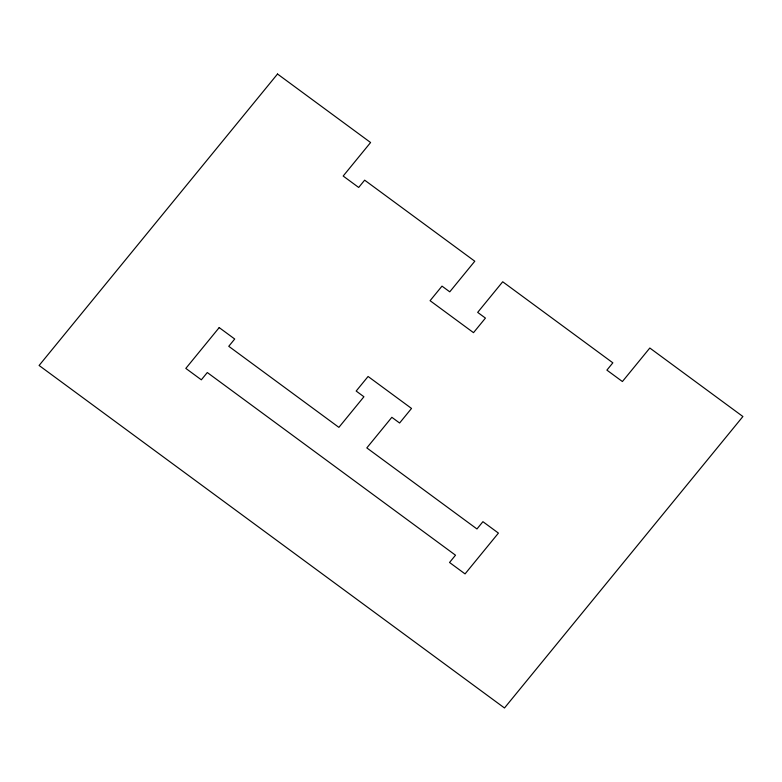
<?xml version="1.0" encoding="UTF-8"?>
<svg xmlns="http://www.w3.org/2000/svg" width="782" height="782" viewBox="0 0 782 782"><rect width="100%" height="100%" fill="white"/><g stroke="black" fill="none" stroke-linecap="round" stroke-linejoin="round"><path stroke-width="1.17" d="M277.512 74.016L39.1 365.477L504.488 707.984L742.9 416.523L649.822 348.019L622.404 381.538L606.891 370.121L612.853 362.828L502.709 281.774L477.675 312.38L485.436 318.088L473.511 332.663L430.08 300.689L441.996 286.124L449.758 291.833L474.791 261.227L364.647 180.163L358.684 187.455L343.171 176.038L370.59 142.52L277.512 74.016M219.195 327.599L185.823 368.4L201.336 379.817L207.298 372.535L455.505 555.2L449.542 562.483L465.055 573.9L498.427 533.099L482.914 521.682L476.961 528.964L366.817 447.91L391.85 417.305L399.602 423.013L411.528 408.439L368.087 376.474L356.172 391.049L363.923 396.757L338.889 427.363L228.755 346.299L234.708 339.017L219.195 327.599"/></g></svg>
